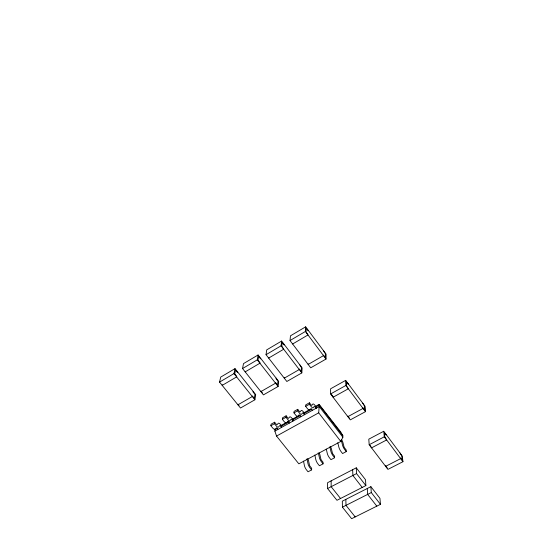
<?xml version="1.0" encoding="UTF-8"?>
<svg xmlns="http://www.w3.org/2000/svg" width="546" height="546" viewBox="0 0 546 546"><rect width="100%" height="100%" fill="white"/><g stroke="black" fill="none" stroke-linecap="round" stroke-linejoin="round"><path stroke-width="0.82" d="M330.603 393.959L330.603 388.786L345.686 380.364L365.097 406.333L365.465 411.664L350.286 419.874L330.603 393.959L345.85 385.476L345.686 380.364M327.573 488.54L327.607 482.691L356.279 467.813L365.513 479.729L365.868 485.585L336.964 500.307L327.573 488.54L356.538 473.58L356.279 467.813M326.037 359.043L326.092 354.149L305.664 326.829L290.465 335.824L290.015 340.547L310.729 367.806L326.037 359.043L305.385 331.477L305.664 326.829M314.721 455.084A1.454 0.471 62.1 0 1 315.001 455.855L315.786 459.493A4.197 1.358 62.3 0 0 317.909 463.841L319.437 465.765L323.055 463.854L323.075 462.264L321.471 460.23A1.447 0.464 62.2 0 1 320.85 458.961L319.929 454.879A4.204 1.345 62.1 0 0 319.205 453.003M323.566 350.771L325.45 353.842L325.409 357.644L323.491 355.091L323.485 355.637L308.169 364.435L308.197 363.882M316.243 408.196L316.291 406.736L319.274 405.077L319.11 404.368L315.411 406.415M303.399 461.131A1.447 0.491 62.3 0 1 303.672 461.902L304.402 465.547A4.177 1.406 62.5 0 0 306.504 469.874L308.033 471.792L311.616 469.901L311.67 468.297L310.06 466.277A1.44 0.478 62.4 0 1 309.445 465.015L308.586 460.92A4.184 1.399 62.3 0 0 307.685 458.667M309.445 402.798L311.111 404.955A1.481 0.45 60.9 0 0 311.786 405.364L312.892 404.006A4.286 1.29 61 0 1 314.83 405.193L316.107 406.838L316.059 408.299L315.022 406.954A1.488 0.45 61 0 0 314.237 406.477L313.267 407.719A4.293 1.304 60.9 0 1 310.974 406.32L309.384 404.265L309.445 402.798L305.74 404.866L305.664 406.34L307.255 408.388A4.286 1.317 60.9 0 0 309.568 409.773M304.607 414.639L304.682 413.172L311.896 409.172M308.251 330.282L308.224 330.794L306.286 328.207L306.074 331.832L307.999 334.964L292.636 343.994L292.683 343.454M301.829 372.904L302.143 367.908L281.627 341.052L266.735 349.863L266.032 354.688L286.841 381.483L301.829 372.904L281.081 345.816L281.627 341.052M297.727 409.336L299.399 411.472A1.474 0.471 61 0 0 300.082 411.875L301.249 410.483A4.266 1.345 61.1 0 1 303.221 411.643L304.504 413.274L304.422 414.742L303.385 413.411A1.474 0.464 61.1 0 0 302.58 412.94L301.563 414.216A4.266 1.358 61 0 1 299.222 412.851L297.631 410.817L297.727 409.336L294.062 411.384L293.953 412.865L295.543 414.899A4.259 1.372 61 0 0 297.898 416.25L298.935 414.967M299.604 364.592L301.474 367.629L301.228 371.505L299.304 369L299.263 369.553L284.268 378.173L284.323 377.614M286.124 415.806L287.803 417.922A1.461 0.485 61.1 0 0 288.5 418.318L289.728 416.898A4.238 1.399 61.2 0 1 291.735 418.024L293.011 419.642L292.902 421.123L291.864 419.799A1.467 0.485 61.2 0 0 291.045 419.342L289.967 420.645A4.245 1.413 61.1 0 1 287.592 419.321L285.995 417.301L286.124 415.806L282.494 417.833L282.357 419.328L283.954 421.341A4.238 1.426 61.2 0 0 286.343 422.659M340.8 441.441L318.7 412.837L319.274 405.077L342.84 435.701L342.874 437.223L340.8 441.441L298.833 463.841L276.542 436.07L274.863 431.115L275.02 429.613L276.208 428.166M274.638 422.215L276.324 424.31A1.454 0.505 61.3 0 0 277.027 424.692L278.324 423.246A4.218 1.454 61.4 0 1 280.357 424.344L281.64 425.941L281.497 427.436L280.453 426.126A1.461 0.505 61.4 0 0 279.627 425.682L278.494 427.013A4.225 1.467 61.3 0 1 276.078 425.716L274.474 423.716L274.638 422.215L271.048 424.215L270.871 425.723L272.474 427.723A4.218 1.481 61.3 0 0 274.904 429.006M284.22 344.451L284.159 344.976L282.214 342.431L281.797 346.137L283.702 349.235L268.666 358.074L268.741 357.528M278.119 386.479L278.685 381.395L258.081 354.982L243.496 363.616L242.547 368.536L263.438 394.888L278.119 386.479L257.282 359.848L258.081 354.982M276.133 378.125L276.071 378.685L277.982 381.135L277.545 385.087L275.614 382.616L275.546 383.183L260.851 391.632L260.94 391.059L262.387 392.888M254.9 399.774L255.699 394.601L235.012 368.632L220.727 377.088L219.547 382.104L240.513 408.012L254.9 399.774L233.981 373.594L235.012 368.632M260.681 358.319L260.599 358.858L258.64 356.354L258.033 360.142L260.005 362.667L259.916 363.213L245.188 371.867L245.29 371.314M253.139 391.393L253.051 391.96L254.968 394.369L254.34 398.389L252.402 395.959L252.313 396.539L237.92 404.811L238.029 404.231L238.998 405.425M237.626 371.915L237.517 372.461L235.558 369.997L234.76 373.86L236.739 376.344L236.623 376.904L222.195 385.38L222.324 384.814M219.547 382.104L233.981 373.594M242.547 368.536L257.282 359.848M266.032 354.688L281.081 345.816M290.015 340.547L305.385 331.477M270.871 425.723L274.474 423.716M282.357 419.328L285.995 417.301M293.953 412.865L297.631 410.817M305.664 406.34L309.384 404.265M280.644 425.703L288.779 421.191M292.479 419.137L299.877 415.035M303.576 412.981L310.967 408.879M275.02 429.613L277.47 428.255M281.64 425.941L289.421 421.635M293.011 419.642L300.32 415.588M274.863 431.115L319.239 406.538L342.874 437.223M276.542 436.07L318.7 412.837M383.742 431.272L368.789 439.168L369.192 444.744L387.919 469.396L402.962 461.704L402.218 455.985L383.742 431.272L384.302 436.793L402.962 461.704M330.446 446.512A4.225 1.29 61.9 0 1 331.388 448.778L332.364 452.846A1.454 0.444 62 0 0 332.992 454.122L334.596 456.176L334.602 457.753L330.951 459.684L329.429 457.739A4.218 1.304 62.1 0 1 327.272 453.385L326.44 449.754A1.461 0.45 61.9 0 0 326.215 449.119M341.557 439.598A4.245 1.235 61.7 0 1 342.956 442.608L343.987 446.676A1.461 0.423 61.9 0 0 344.628 447.952L346.225 450.02L346.273 451.597L342.581 453.542L341.066 451.583A4.238 1.249 61.9 0 1 338.882 447.215L337.994 443.591A1.467 0.437 61.8 0 0 337.694 442.82M369.192 444.744L384.302 436.793M370.884 486.663L342.308 501.173L342.424 507.159L351.638 518.7L380.446 504.34L379.948 498.348L370.884 486.663L371.294 492.567L380.446 504.34M342.424 507.159L371.294 492.567M319.11 404.368L340.738 432.002L342.84 435.701M311.616 469.901L310.087 467.983A4.177 1.392 62.4 0 1 307.978 463.643L307.227 460.005A1.454 0.485 62.3 0 0 306.811 458.968M277.928 429.415L276.883 428.105A1.461 0.512 61.4 0 0 276.549 427.764M340.54 498.491L331.156 486.691L331.149 480.855M323.055 463.854L321.526 461.923A4.204 1.338 62.2 0 1 319.39 457.575L318.591 453.944A1.461 0.464 62.1 0 0 318.168 452.907M289.298 423.116L288.261 421.799A1.467 0.491 61.3 0 0 287.476 421.314M334.602 457.753L333.08 455.808A4.225 1.29 62 0 1 330.917 451.446L330.064 447.822A1.467 0.45 61.9 0 0 329.709 446.915M300.785 416.755L299.747 415.431A1.474 0.471 61.1 0 0 299.495 415.151M362.216 487.442L352.88 475.47L352.655 469.69M376.808 506.156L367.649 494.41L367.274 488.493M356.538 473.58L365.868 485.585M346.273 451.597L344.751 449.631A4.245 1.235 61.9 0 1 342.56 445.256L341.653 441.639A1.474 0.43 61.7 0 0 340.977 440.233M312.38 410.333L311.343 408.995A1.481 0.45 61 0 0 311.097 408.708M331.224 394.198L332.623 396.041M349.658 418.468L347.836 416.066L347.857 416.666L363.042 408.428L363.001 407.828L364.824 410.258L364.544 406.115L362.701 403.125M370.181 445.481L371.553 447.863L386.657 439.946L384.828 436.964L384.384 432.657L386.138 435.005L386.077 434.391M385.974 466.277L387.278 467.99M345.85 385.476L365.465 411.664M399.931 452.927L401.726 455.849L402.306 460.292L400.573 457.985L400.655 458.626L385.606 466.352L385.544 465.704M355.173 516.243L355.2 516.925L345.993 505.35L345.843 499.378M348.143 383.647L348.164 384.213L346.321 381.75L346.451 385.735L348.328 388.786L333.094 397.235L333.087 396.655"/></g></svg>
